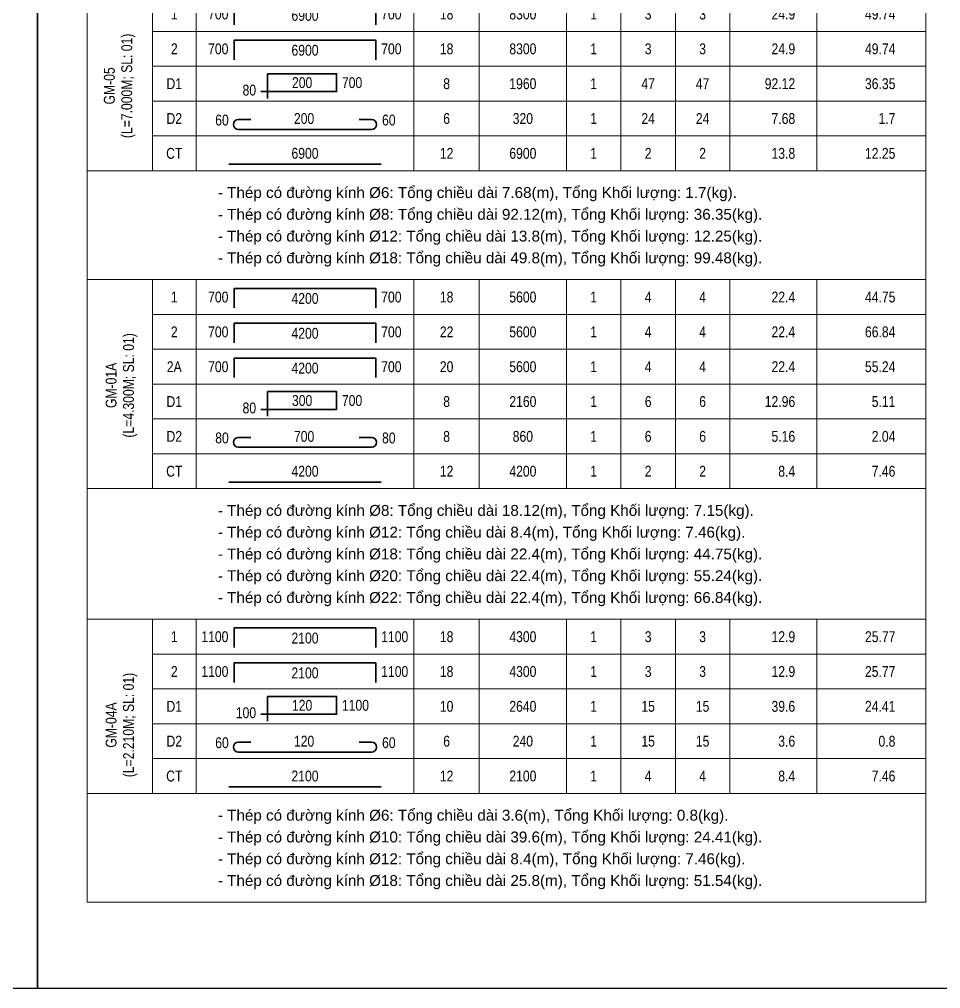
# Model space of a CAD drawing. Extents: x -165145 to 691808, y -202842 to 311040.
# Drawn here: x 377801 to 388372, y 62514 to 73644 of the extents above; entities that cross this region are included whole.
import ezdxf
from ezdxf.enums import TextEntityAlignment as Align

# ---------------------------------------------------------------- set-up
doc = ezdxf.new("R2010")
doc.units = 0
doc.header["$LTSCALE"] = 10
doc.header["$MEASUREMENT"] = 0
doc.layers.get('Defpoints').update_dxf_attribs({"color": 5, "linetype": 'CONTINUOUS'})
for name, color, linetype, lineweight in [('DCE_BaoBeTong', 4, 'CONTINUOUS', 18), ('Dce_text', 7, 'CONTINUOUS', 13), ('DCE_ThepChu', 1, 'CONTINUOUS', 35), ('GE_KC_TEXT', 4, 'CONTINUOUS', 20), ('TEXT', 4, 'CONTINUOUS', 20)]:
    doc.layers.add(name, color=color, linetype=linetype, lineweight=lineweight)
doc.styles.add('Dce_Text', font='arial.ttf', dxfattribs={"width": 0.8})
doc.styles.add('Dce_Text2', font='arial.ttf', dxfattribs={"width": 0.8})

# ---------------------------------------------------------------- blocks, each defined once
blk = doc.blocks.new('TenCauKien')
at = {"layer": 'Dce_text', "style": 'Dce_Text', "width": 0.8}
for tag, p in [('TENCAUKIEN', (-2, 0)), ('SOCAUKIEN', (2, 0))]:
    blk.add_attdef(tag, text='', height=2.5, rotation=90, dxfattribs=at).set_placement(p, align=Align.MIDDLE_CENTER)
blk = doc.blocks.new('TK4')
at = {"layer": 'DCE_BaoBeTong'}
for p, q in [((0, -8), (0, 0)), ((25, -8), (25, 0)), ((75, -8), (75, 0)), ((90, -8), (90, 0)), ((110, -8), (110, 0)), ((122.5, -8), (122.5, 0)), ((135, -8), (135, 0)), ((147.5, -8), (147.5, 0)), ((167.5, -8), (167.5, 0))]:
    blk.add_line(p, q, dxfattribs=at)
for points in [[(15, -8), (25, -8), (75, -8), (90, -8), (122.5, -8), (135, -8), (147.5, -8), (167.5, -8), (192.5, -8), (192.5, 0)], [(15, 0), (15, -8)]]:
    blk.add_lwpolyline(points, dxfattribs=at)
at = {"layer": 'DCE_ThepChu'}
blk.add_lwpolyline([(33.78, -6.5), (33.78, -2), (66.22, -2), (66.22, -6.5)], dxfattribs=at)
at = {"layer": 'Dce_text', "color": 2, "style": 'Dce_Text', "width": 0.8, "flags": 4}
for tag, p in [('SH', (20, -4)), ('L2', (50, -4.32)), ('DK', (82.5, -4)), ('sumL', (100, -4)), ('SKC', (116.25, -4)), ('SL', (128.75, -4))]:
    blk.add_attdef(tag, text='', height=2.5, dxfattribs=at).set_placement(p, align=Align.MIDDLE_CENTER)
for tag, p in [('L1', (32.43, -4)), ('Lall', (162.5, -4)), ('KL', (185.5, -4))]:
    blk.add_attdef(tag, text='', height=2.5, dxfattribs=at).set_placement(p, align=Align.MIDDLE_RIGHT)
blk.add_attdef('L3', text='', height=2.5, dxfattribs=at).set_placement((67.48, -4), align=Align.MIDDLE_LEFT)
at = {"layer": 'Dce_text', "color": 2, "style": 'Dce_Text', "width": 0.8}
blk.add_attdef('TSL', text='', height=2.5, dxfattribs=at).set_placement((141.25, -4), align=Align.MIDDLE_CENTER)
blk = doc.blocks.new('TK9')
at = {"layer": 'DCE_BaoBeTong'}
for p, q in [((0, -8), (0, 0)), ((25, -8), (25, 0)), ((75, -8), (75, 0)), ((90, -8), (90, 0)), ((110, -8), (110, 0)), ((122.5, -8), (122.5, 0)), ((135, -8), (135, 0)), ((147.5, -8), (147.5, 0)), ((167.5, -8), (167.5, 0))]:
    blk.add_line(p, q, dxfattribs=at)
for points in [[(15, -8), (25, -8), (75, -8), (90, -8), (122.5, -8), (135, -8), (147.5, -8), (167.5, -8), (192.5, -8), (192.5, 0)], [(15, 0), (15, -8)]]:
    blk.add_lwpolyline(points, dxfattribs=at)
at = {"layer": 'DCE_ThepChu'}
blk.add_lwpolyline([(41.42, -7.37), (41.42, -1.7), (57.26, -1.7), (57.26, -5.81), (39.86, -5.81)], dxfattribs=at)
at = {"layer": 'Dce_text', "color": 2, "style": 'Dce_Text', "width": 0.8, "flags": 4}
for tag, p in [('SH', (20, -4)), ('DK', (82.5, -4)), ('sumL', (100, -4)), ('SKC', (116.25, -4)), ('SL', (128.75, -4))]:
    blk.add_attdef(tag, text='', height=2.5, dxfattribs=at).set_placement(p, align=Align.MIDDLE_CENTER)
at = {"layer": 'Dce_text', "color": 2, "style": 'Dce_Text', "width": 0.8}
blk.add_attdef('M', text='', height=2.5, dxfattribs=at).set_placement((38.78, -5.47), align=Align.MIDDLE_RIGHT)
for tag, p in [('L1', (49.34, -3.76)), ('TSL', (141.25, -4))]:
    blk.add_attdef(tag, text='', height=2.5, dxfattribs=at).set_placement(p, align=Align.MIDDLE_CENTER)
blk.add_attdef('L2', text='', height=2.5, dxfattribs=at).set_placement((58.47, -3.76), align=Align.MIDDLE_LEFT)
at = {"layer": 'Dce_text', "color": 2, "style": 'Dce_Text', "width": 0.8, "flags": 4}
for tag, p in [('Lall', (162.5, -4)), ('KL', (185.5, -4))]:
    blk.add_attdef(tag, text='', height=2.5, dxfattribs=at).set_placement(p, align=Align.MIDDLE_RIGHT)
blk = doc.blocks.new('TK8')
at = {"layer": 'DCE_BaoBeTong'}
for p, q in [((0, -8), (0, 0)), ((25, -8), (25, 0)), ((75, -8), (75, 0)), ((90, -8), (90, 0)), ((110, -8), (110, 0)), ((122.5, -8), (122.5, 0)), ((135, -8), (135, 0)), ((147.5, -8), (147.5, 0)), ((167.5, -8), (167.5, 0))]:
    blk.add_line(p, q, dxfattribs=at)
for points in [[(15, -8), (25, -8), (75, -8), (90, -8), (122.5, -8), (135, -8), (147.5, -8), (167.5, -8), (192.5, -8), (192.5, 0)], [(15, 0), (15, -8)]]:
    blk.add_lwpolyline(points, dxfattribs=at)
at = {"layer": 'DCE_ThepChu'}
blk.add_lwpolyline([(37.54, -4.23), (34.71, -4.23, 1), (34.71, -6.5), (65.29, -6.5, 1), (65.29, -4.23), (62.46, -4.23)], format="xyb", dxfattribs=at)
at = {"layer": 'Dce_text', "color": 2, "style": 'Dce_Text', "width": 0.8, "flags": 4}
for tag, p in [('SH', (20, -4)), ('L', (49.79, -4)), ('DK', (82.5, -4)), ('sumL', (100, -4)), ('SKC', (116.25, -4)), ('SL', (128.75, -4))]:
    blk.add_attdef(tag, text='', height=2.5, dxfattribs=at).set_placement(p, align=Align.MIDDLE_CENTER)
at = {"layer": 'Dce_text', "color": 2, "style": 'Dce_Text', "width": 0.8}
blk.add_attdef('M1', text='', height=2.5, dxfattribs=at).set_placement((32.5, -4.36), align=Align.MIDDLE_RIGHT)
blk.add_attdef('M2', text='', height=2.5, dxfattribs=at).set_placement((67.69, -4.36), align=Align.MIDDLE_LEFT)
blk.add_attdef('TSL', text='', height=2.5, dxfattribs=at).set_placement((141.25, -4), align=Align.MIDDLE_CENTER)
at = {"layer": 'Dce_text', "color": 2, "style": 'Dce_Text', "width": 0.8, "flags": 4}
for tag, p in [('Lall', (162.5, -4)), ('KL', (185.5, -4))]:
    blk.add_attdef(tag, text='', height=2.5, dxfattribs=at).set_placement(p, align=Align.MIDDLE_RIGHT)
blk = doc.blocks.new('TK1')
at = {"layer": 'DCE_BaoBeTong'}
for p, q in [((0, -8), (0, 0)), ((25, -8), (25, 0)), ((75, -8), (75, 0)), ((90, -8), (90, 0)), ((110, -8), (110, 0)), ((122.5, -8), (122.5, 0)), ((135, -8), (135, 0)), ((147.5, -8), (147.5, 0)), ((167.5, -8), (167.5, 0))]:
    blk.add_line(p, q, dxfattribs=at)
for points in [[(15, -8), (25, -8), (75, -8), (90, -8), (122.5, -8), (135, -8), (147.5, -8), (167.5, -8), (192.5, -8), (192.5, 0)], [(15, 0), (15, -8)]]:
    blk.add_lwpolyline(points, dxfattribs=at)
at = {"layer": 'DCE_ThepChu'}
blk.add_lwpolyline([(32.5, -6.5), (67.5, -6.5)], dxfattribs=at)
at = {"layer": 'Dce_text', "color": 2, "style": 'Dce_Text', "width": 0.8, "flags": 4}
for tag, p in [('SH', (20, -4)), ('L', (50, -4)), ('DK', (82.5, -4)), ('sumL', (100, -4)), ('SKC', (116.25, -4)), ('SL', (128.75, -4))]:
    blk.add_attdef(tag, text='', height=2.5, dxfattribs=at).set_placement(p, align=Align.MIDDLE_CENTER)
at = {"layer": 'Dce_text', "color": 2, "style": 'Dce_Text', "width": 0.8}
blk.add_attdef('TSL', text='', height=2.5, dxfattribs=at).set_placement((141.25, -4), align=Align.MIDDLE_CENTER)
at = {"layer": 'Dce_text', "color": 2, "style": 'Dce_Text', "width": 0.8, "flags": 4}
for tag, p in [('Lall', (162.5, -4)), ('KL', (185.5, -4))]:
    blk.add_attdef(tag, text='', height=2.5, dxfattribs=at).set_placement(p, align=Align.MIDDLE_RIGHT)

msp = doc.modelspace()

# ---------------------------------------------------------------- linework, layer by layer
at = {"layer": 'DCE_BaoBeTong'}
for p, q in [((378578.33518, 71905.51187), (379328.33518, 71905.51187)), ((378578.33518, 71905.51187), (378578.33518, 70655.51187)), ((388203.33518, 71905.51187), (388203.33518, 70655.51187)), ((378578.33518, 70655.51187), (388203.33518, 70655.51187)), ((378578.33518, 68255.51187), (379328.33518, 68255.51187)), ((378578.33518, 68255.51187), (378578.33518, 66755.51187)), ((388203.33518, 68255.51187), (388203.33518, 66755.51187)), ((378578.33518, 66755.51187), (388203.33518, 66755.51187)), ((378578.33518, 64755.51187), (379328.33518, 64755.51187)), ((378578.33518, 64755.51187), (378578.33518, 63505.51187)), ((388203.33518, 64755.51187), (388203.33518, 63505.51187)), ((378578.33518, 63505.51187), (388203.33518, 63505.51187))]:
    msp.add_line(p, q, dxfattribs=at)
at = {"layer": 'Defpoints'}
for points in [[(356992.12104, 79998.00909), (378009.08979, 79998.00909), (378009.08979, 62514.32784), (356992.12104, 62514.32784)], [(378009.08979, 79998.00909), (399026.05854, 79998.00909), (399026.05854, 62514.32784), (378009.08979, 62514.32784)]]:
    msp.add_lwpolyline(points, close=True, dxfattribs=at)

# ---------------------------------------------------------------- block references
at = {"layer": 'GE_KC_TEXT'}
ref = msp.add_blockref('TK4', (378578.33518, 73905.51187), dxfattribs=dict(at, xscale=50, yscale=50, zscale=50))
ref.add_attrib('SH', '1', dxfattribs={"layer": 'Dce_text', "color": 2, "height": 125, "style": 'Dce_Text', "width": 0.8}).set_placement((379578.33518, 73705.51187), align=Align.MIDDLE_CENTER)
ref.add_attrib('L2', '6900', dxfattribs={"layer": 'Dce_text', "color": 2, "height": 125, "style": 'Dce_Text', "width": 0.8}).set_placement((381078.33518, 73689.55008), align=Align.MIDDLE_CENTER)
ref.add_attrib('L1', '700', dxfattribs={"layer": 'Dce_text', "color": 2, "height": 125, "style": 'Dce_Text', "width": 0.8}).set_placement((380199.60049, 73705.51187), align=Align.MIDDLE_RIGHT)
ref.add_attrib('L3', '700', dxfattribs={"layer": 'Dce_text', "color": 2, "height": 125, "style": 'Dce_Text', "width": 0.8}).set_placement((381952.57415, 73705.51187), align=Align.MIDDLE_LEFT)
ref.add_attrib('DK', '18', dxfattribs={"layer": 'Dce_text', "color": 2, "height": 125, "style": 'Dce_Text', "width": 0.8}).set_placement((382703.33518, 73705.51187), align=Align.MIDDLE_CENTER)
ref.add_attrib('sumL', '8300', dxfattribs={"layer": 'Dce_text', "color": 2, "height": 125, "style": 'Dce_Text', "width": 0.8}).set_placement((383578.33518, 73705.51187), align=Align.MIDDLE_CENTER)
ref.add_attrib('SL', '3', dxfattribs={"layer": 'Dce_text', "color": 2, "height": 125, "style": 'Dce_Text', "width": 0.8}).set_placement((385015.83518, 73705.51187), align=Align.MIDDLE_CENTER)
ref.add_attrib('SKC', '1', dxfattribs={"layer": 'Dce_text', "color": 2, "height": 125, "style": 'Dce_Text', "width": 0.8}).set_placement((384390.83518, 73705.51187), align=Align.MIDDLE_CENTER)
ref.add_attrib('Lall', '24.9', dxfattribs={"layer": 'Dce_text', "color": 2, "height": 125, "style": 'Dce_Text', "width": 0.8}).set_placement((386703.33518, 73705.51187), align=Align.MIDDLE_RIGHT)
ref.add_attrib('KL', '49.74', dxfattribs={"layer": 'Dce_text', "color": 2, "height": 125, "style": 'Dce_Text', "width": 0.8}).set_placement((387853.33518, 73705.51187), align=Align.MIDDLE_RIGHT)
ref.add_attrib('TSL', '3', dxfattribs={"layer": 'Dce_text', "color": 2, "height": 125, "style": 'Dce_Text', "width": 0.8}).set_placement((385640.83518, 73705.51187), align=Align.MIDDLE_CENTER)
ref = msp.add_blockref('TK4', (378578.33518, 73505.51187), dxfattribs=dict(at, xscale=50, yscale=50, zscale=50))
ref.add_attrib('SH', '2', dxfattribs={"layer": 'Dce_text', "color": 2, "height": 125, "style": 'Dce_Text', "width": 0.8}).set_placement((379578.33518, 73305.51187), align=Align.MIDDLE_CENTER)
ref.add_attrib('L2', '6900', dxfattribs={"layer": 'Dce_text', "color": 2, "height": 125, "style": 'Dce_Text', "width": 0.8}).set_placement((381078.33518, 73289.55008), align=Align.MIDDLE_CENTER)
ref.add_attrib('L1', '700', dxfattribs={"layer": 'Dce_text', "color": 2, "height": 125, "style": 'Dce_Text', "width": 0.8}).set_placement((380199.60049, 73305.51187), align=Align.MIDDLE_RIGHT)
ref.add_attrib('L3', '700', dxfattribs={"layer": 'Dce_text', "color": 2, "height": 125, "style": 'Dce_Text', "width": 0.8}).set_placement((381952.57415, 73305.51187), align=Align.MIDDLE_LEFT)
ref.add_attrib('DK', '18', dxfattribs={"layer": 'Dce_text', "color": 2, "height": 125, "style": 'Dce_Text', "width": 0.8}).set_placement((382703.33518, 73305.51187), align=Align.MIDDLE_CENTER)
ref.add_attrib('sumL', '8300', dxfattribs={"layer": 'Dce_text', "color": 2, "height": 125, "style": 'Dce_Text', "width": 0.8}).set_placement((383578.33518, 73305.51187), align=Align.MIDDLE_CENTER)
ref.add_attrib('SL', '3', dxfattribs={"layer": 'Dce_text', "color": 2, "height": 125, "style": 'Dce_Text', "width": 0.8}).set_placement((385015.83518, 73305.51187), align=Align.MIDDLE_CENTER)
ref.add_attrib('SKC', '1', dxfattribs={"layer": 'Dce_text', "color": 2, "height": 125, "style": 'Dce_Text', "width": 0.8}).set_placement((384390.83518, 73305.51187), align=Align.MIDDLE_CENTER)
ref.add_attrib('Lall', '24.9', dxfattribs={"layer": 'Dce_text', "color": 2, "height": 125, "style": 'Dce_Text', "width": 0.8}).set_placement((386703.33518, 73305.51187), align=Align.MIDDLE_RIGHT)
ref.add_attrib('KL', '49.74', dxfattribs={"layer": 'Dce_text', "color": 2, "height": 125, "style": 'Dce_Text', "width": 0.8}).set_placement((387853.33518, 73305.51187), align=Align.MIDDLE_RIGHT)
ref.add_attrib('TSL', '3', dxfattribs={"layer": 'Dce_text', "color": 2, "height": 125, "style": 'Dce_Text', "width": 0.8}).set_placement((385640.83518, 73305.51187), align=Align.MIDDLE_CENTER)
ref = msp.add_blockref('TK9', (378578.33518, 73105.51187), dxfattribs=dict(at, xscale=50, yscale=50, zscale=50))
ref.add_attrib('L2', '700', dxfattribs={"layer": 'Dce_text', "color": 2, "height": 125, "style": 'Dce_Text', "width": 0.8}).set_placement((381501.86365, 72917.69394), align=Align.MIDDLE_LEFT)
ref.add_attrib('L1', '200', dxfattribs={"layer": 'Dce_text', "color": 2, "height": 125, "style": 'Dce_Text', "width": 0.8}).set_placement((381045.3973, 72917.69394), align=Align.MIDDLE_CENTER)
ref.add_attrib('M', '80', dxfattribs={"layer": 'Dce_text', "color": 2, "height": 125, "style": 'Dce_Text', "width": 0.8}).set_placement((380517.27419, 72832.1326), align=Align.MIDDLE_RIGHT)
ref.add_attrib('SH', 'D1', dxfattribs={"layer": 'Dce_text', "color": 2, "height": 125, "style": 'Dce_Text', "width": 0.8}).set_placement((379578.33518, 72905.51187), align=Align.MIDDLE_CENTER)
ref.add_attrib('DK', '8', dxfattribs={"layer": 'Dce_text', "color": 2, "height": 125, "style": 'Dce_Text', "width": 0.8}).set_placement((382703.33518, 72905.51187), align=Align.MIDDLE_CENTER)
ref.add_attrib('sumL', '1960', dxfattribs={"layer": 'Dce_text', "color": 2, "height": 125, "style": 'Dce_Text', "width": 0.8}).set_placement((383578.33518, 72905.51187), align=Align.MIDDLE_CENTER)
ref.add_attrib('SL', '47', dxfattribs={"layer": 'Dce_text', "color": 2, "height": 125, "style": 'Dce_Text', "width": 0.8}).set_placement((385015.83518, 72905.51187), align=Align.MIDDLE_CENTER)
ref.add_attrib('SKC', '1', dxfattribs={"layer": 'Dce_text', "color": 2, "height": 125, "style": 'Dce_Text', "width": 0.8}).set_placement((384390.83518, 72905.51187), align=Align.MIDDLE_CENTER)
ref.add_attrib('Lall', '92.12', dxfattribs={"layer": 'Dce_text', "color": 2, "height": 125, "style": 'Dce_Text', "width": 0.8}).set_placement((386703.33518, 72905.51187), align=Align.MIDDLE_RIGHT)
ref.add_attrib('KL', '36.35', dxfattribs={"layer": 'Dce_text', "color": 2, "height": 125, "style": 'Dce_Text', "width": 0.8}).set_placement((387853.33518, 72905.51187), align=Align.MIDDLE_RIGHT)
ref.add_attrib('TSL', '47', dxfattribs={"layer": 'Dce_text', "color": 2, "height": 125, "style": 'Dce_Text', "width": 0.8}).set_placement((385640.83518, 72905.51187), align=Align.MIDDLE_CENTER)
ref = msp.add_blockref('TK8', (378578.33518, 72705.51187), dxfattribs=dict(at, xscale=50, yscale=50, zscale=50))
ref.add_attrib('M2', '60', dxfattribs={"layer": 'Dce_text', "color": 2, "height": 125, "style": 'Dce_Text', "width": 0.8}).set_placement((381962.62167, 72487.69823), align=Align.MIDDLE_LEFT)
ref.add_attrib('M1', '60', dxfattribs={"layer": 'Dce_text', "color": 2, "height": 125, "style": 'Dce_Text', "width": 0.8}).set_placement((380203.43496, 72487.69823), align=Align.MIDDLE_RIGHT)
ref.add_attrib('KL', '1.7', dxfattribs={"layer": 'Dce_text', "color": 2, "height": 125, "style": 'Dce_Text', "width": 0.8}).set_placement((387853.33518, 72505.51187), align=Align.MIDDLE_RIGHT)
ref.add_attrib('Lall', '7.68', dxfattribs={"layer": 'Dce_text', "color": 2, "height": 125, "style": 'Dce_Text', "width": 0.8}).set_placement((386703.33518, 72505.51187), align=Align.MIDDLE_RIGHT)
ref.add_attrib('SKC', '1', dxfattribs={"layer": 'Dce_text', "color": 2, "height": 125, "style": 'Dce_Text', "width": 0.8}).set_placement((384390.83518, 72505.51187), align=Align.MIDDLE_CENTER)
ref.add_attrib('SL', '24', dxfattribs={"layer": 'Dce_text', "color": 2, "height": 125, "style": 'Dce_Text', "width": 0.8}).set_placement((385015.83518, 72505.51187), align=Align.MIDDLE_CENTER)
ref.add_attrib('sumL', '320', dxfattribs={"layer": 'Dce_text', "color": 2, "height": 125, "style": 'Dce_Text', "width": 0.8}).set_placement((383578.33518, 72505.51187), align=Align.MIDDLE_CENTER)
ref.add_attrib('DK', '6', dxfattribs={"layer": 'Dce_text', "color": 2, "height": 125, "style": 'Dce_Text', "width": 0.8}).set_placement((382703.33518, 72505.51187), align=Align.MIDDLE_CENTER)
ref.add_attrib('L', '200', dxfattribs={"layer": 'Dce_text', "color": 2, "height": 125, "style": 'Dce_Text', "width": 0.8}).set_placement((381067.95761, 72505.51187), align=Align.MIDDLE_CENTER)
ref.add_attrib('SH', 'D2', dxfattribs={"layer": 'Dce_text', "color": 2, "height": 125, "style": 'Dce_Text', "width": 0.8}).set_placement((379578.33518, 72505.51187), align=Align.MIDDLE_CENTER)
ref.add_attrib('TSL', '24', dxfattribs={"layer": 'Dce_text', "color": 2, "height": 125, "style": 'Dce_Text', "width": 0.8}).set_placement((385640.83518, 72505.51187), align=Align.MIDDLE_CENTER)
ref = msp.add_blockref('TK1', (378578.33518, 72305.51187), dxfattribs=dict(at, xscale=50, yscale=50, zscale=50))
ref.add_attrib('KL', '12.25', dxfattribs={"layer": 'Dce_text', "color": 2, "height": 125, "style": 'Dce_Text', "width": 0.8}).set_placement((387853.33518, 72105.51187), align=Align.MIDDLE_RIGHT)
ref.add_attrib('Lall', '13.8', dxfattribs={"layer": 'Dce_text', "color": 2, "height": 125, "style": 'Dce_Text', "width": 0.8}).set_placement((386703.33518, 72105.51187), align=Align.MIDDLE_RIGHT)
ref.add_attrib('SKC', '1', dxfattribs={"layer": 'Dce_text', "color": 2, "height": 125, "style": 'Dce_Text', "width": 0.8}).set_placement((384390.83518, 72105.51187), align=Align.MIDDLE_CENTER)
ref.add_attrib('SL', '2', dxfattribs={"layer": 'Dce_text', "color": 2, "height": 125, "style": 'Dce_Text', "width": 0.8}).set_placement((385015.83518, 72105.51187), align=Align.MIDDLE_CENTER)
ref.add_attrib('sumL', '6900', dxfattribs={"layer": 'Dce_text', "color": 2, "height": 125, "style": 'Dce_Text', "width": 0.8}).set_placement((383578.33518, 72105.51187), align=Align.MIDDLE_CENTER)
ref.add_attrib('DK', '12', dxfattribs={"layer": 'Dce_text', "color": 2, "height": 125, "style": 'Dce_Text', "width": 0.8}).set_placement((382703.33518, 72105.51187), align=Align.MIDDLE_CENTER)
ref.add_attrib('L', '6900', dxfattribs={"layer": 'Dce_text', "color": 2, "height": 125, "style": 'Dce_Text', "width": 0.8}).set_placement((381078.33518, 72105.51187), align=Align.MIDDLE_CENTER)
ref.add_attrib('SH', 'CT', dxfattribs={"layer": 'Dce_text', "color": 2, "height": 125, "style": 'Dce_Text', "width": 0.8}).set_placement((379578.33518, 72105.51187), align=Align.MIDDLE_CENTER)
ref.add_attrib('TSL', '2', dxfattribs={"layer": 'Dce_text', "color": 2, "height": 125, "style": 'Dce_Text', "width": 0.8}).set_placement((385640.83518, 72105.51187), align=Align.MIDDLE_CENTER)
ref = msp.add_blockref('TK4', (378578.33518, 70655.51187), dxfattribs=dict(at, xscale=50, yscale=50, zscale=50))
ref.add_attrib('SH', '1', dxfattribs={"layer": 'Dce_text', "color": 2, "height": 125, "style": 'Dce_Text', "width": 0.8}).set_placement((379578.33518, 70455.51187), align=Align.MIDDLE_CENTER)
ref.add_attrib('L2', '4200', dxfattribs={"layer": 'Dce_text', "color": 2, "height": 125, "style": 'Dce_Text', "width": 0.8}).set_placement((381078.33518, 70439.55008), align=Align.MIDDLE_CENTER)
ref.add_attrib('L1', '700', dxfattribs={"layer": 'Dce_text', "color": 2, "height": 125, "style": 'Dce_Text', "width": 0.8}).set_placement((380199.60049, 70455.51187), align=Align.MIDDLE_RIGHT)
ref.add_attrib('L3', '700', dxfattribs={"layer": 'Dce_text', "color": 2, "height": 125, "style": 'Dce_Text', "width": 0.8}).set_placement((381952.57415, 70455.51187), align=Align.MIDDLE_LEFT)
ref.add_attrib('DK', '18', dxfattribs={"layer": 'Dce_text', "color": 2, "height": 125, "style": 'Dce_Text', "width": 0.8}).set_placement((382703.33518, 70455.51187), align=Align.MIDDLE_CENTER)
ref.add_attrib('sumL', '5600', dxfattribs={"layer": 'Dce_text', "color": 2, "height": 125, "style": 'Dce_Text', "width": 0.8}).set_placement((383578.33518, 70455.51187), align=Align.MIDDLE_CENTER)
ref.add_attrib('SL', '4', dxfattribs={"layer": 'Dce_text', "color": 2, "height": 125, "style": 'Dce_Text', "width": 0.8}).set_placement((385015.83518, 70455.51187), align=Align.MIDDLE_CENTER)
ref.add_attrib('SKC', '1', dxfattribs={"layer": 'Dce_text', "color": 2, "height": 125, "style": 'Dce_Text', "width": 0.8}).set_placement((384390.83518, 70455.51187), align=Align.MIDDLE_CENTER)
ref.add_attrib('Lall', '22.4', dxfattribs={"layer": 'Dce_text', "color": 2, "height": 125, "style": 'Dce_Text', "width": 0.8}).set_placement((386703.33518, 70455.51187), align=Align.MIDDLE_RIGHT)
ref.add_attrib('KL', '44.75', dxfattribs={"layer": 'Dce_text', "color": 2, "height": 125, "style": 'Dce_Text', "width": 0.8}).set_placement((387853.33518, 70455.51187), align=Align.MIDDLE_RIGHT)
ref.add_attrib('TSL', '4', dxfattribs={"layer": 'Dce_text', "color": 2, "height": 125, "style": 'Dce_Text', "width": 0.8}).set_placement((385640.83518, 70455.51187), align=Align.MIDDLE_CENTER)
ref = msp.add_blockref('TK4', (378578.33518, 70255.51187), dxfattribs=dict(at, xscale=50, yscale=50, zscale=50))
ref.add_attrib('SH', '2', dxfattribs={"layer": 'Dce_text', "color": 2, "height": 125, "style": 'Dce_Text', "width": 0.8}).set_placement((379578.33518, 70055.51187), align=Align.MIDDLE_CENTER)
ref.add_attrib('L2', '4200', dxfattribs={"layer": 'Dce_text', "color": 2, "height": 125, "style": 'Dce_Text', "width": 0.8}).set_placement((381078.33518, 70039.55008), align=Align.MIDDLE_CENTER)
ref.add_attrib('L1', '700', dxfattribs={"layer": 'Dce_text', "color": 2, "height": 125, "style": 'Dce_Text', "width": 0.8}).set_placement((380199.60049, 70055.51187), align=Align.MIDDLE_RIGHT)
ref.add_attrib('L3', '700', dxfattribs={"layer": 'Dce_text', "color": 2, "height": 125, "style": 'Dce_Text', "width": 0.8}).set_placement((381952.57415, 70055.51187), align=Align.MIDDLE_LEFT)
ref.add_attrib('DK', '22', dxfattribs={"layer": 'Dce_text', "color": 2, "height": 125, "style": 'Dce_Text', "width": 0.8}).set_placement((382703.33518, 70055.51187), align=Align.MIDDLE_CENTER)
ref.add_attrib('sumL', '5600', dxfattribs={"layer": 'Dce_text', "color": 2, "height": 125, "style": 'Dce_Text', "width": 0.8}).set_placement((383578.33518, 70055.51187), align=Align.MIDDLE_CENTER)
ref.add_attrib('SL', '4', dxfattribs={"layer": 'Dce_text', "color": 2, "height": 125, "style": 'Dce_Text', "width": 0.8}).set_placement((385015.83518, 70055.51187), align=Align.MIDDLE_CENTER)
ref.add_attrib('SKC', '1', dxfattribs={"layer": 'Dce_text', "color": 2, "height": 125, "style": 'Dce_Text', "width": 0.8}).set_placement((384390.83518, 70055.51187), align=Align.MIDDLE_CENTER)
ref.add_attrib('Lall', '22.4', dxfattribs={"layer": 'Dce_text', "color": 2, "height": 125, "style": 'Dce_Text', "width": 0.8}).set_placement((386703.33518, 70055.51187), align=Align.MIDDLE_RIGHT)
ref.add_attrib('KL', '66.84', dxfattribs={"layer": 'Dce_text', "color": 2, "height": 125, "style": 'Dce_Text', "width": 0.8}).set_placement((387853.33518, 70055.51187), align=Align.MIDDLE_RIGHT)
ref.add_attrib('TSL', '4', dxfattribs={"layer": 'Dce_text', "color": 2, "height": 125, "style": 'Dce_Text', "width": 0.8}).set_placement((385640.83518, 70055.51187), align=Align.MIDDLE_CENTER)
ref = msp.add_blockref('TK4', (378578.33518, 69855.51187), dxfattribs=dict(at, xscale=50, yscale=50, zscale=50))
ref.add_attrib('SH', '2A', dxfattribs={"layer": 'Dce_text', "color": 2, "height": 125, "style": 'Dce_Text', "width": 0.8}).set_placement((379578.33518, 69655.51187), align=Align.MIDDLE_CENTER)
ref.add_attrib('L2', '4200', dxfattribs={"layer": 'Dce_text', "color": 2, "height": 125, "style": 'Dce_Text', "width": 0.8}).set_placement((381078.33518, 69639.55008), align=Align.MIDDLE_CENTER)
ref.add_attrib('L1', '700', dxfattribs={"layer": 'Dce_text', "color": 2, "height": 125, "style": 'Dce_Text', "width": 0.8}).set_placement((380199.60049, 69655.51187), align=Align.MIDDLE_RIGHT)
ref.add_attrib('L3', '700', dxfattribs={"layer": 'Dce_text', "color": 2, "height": 125, "style": 'Dce_Text', "width": 0.8}).set_placement((381952.57415, 69655.51187), align=Align.MIDDLE_LEFT)
ref.add_attrib('DK', '20', dxfattribs={"layer": 'Dce_text', "color": 2, "height": 125, "style": 'Dce_Text', "width": 0.8}).set_placement((382703.33518, 69655.51187), align=Align.MIDDLE_CENTER)
ref.add_attrib('sumL', '5600', dxfattribs={"layer": 'Dce_text', "color": 2, "height": 125, "style": 'Dce_Text', "width": 0.8}).set_placement((383578.33518, 69655.51187), align=Align.MIDDLE_CENTER)
ref.add_attrib('SL', '4', dxfattribs={"layer": 'Dce_text', "color": 2, "height": 125, "style": 'Dce_Text', "width": 0.8}).set_placement((385015.83518, 69655.51187), align=Align.MIDDLE_CENTER)
ref.add_attrib('SKC', '1', dxfattribs={"layer": 'Dce_text', "color": 2, "height": 125, "style": 'Dce_Text', "width": 0.8}).set_placement((384390.83518, 69655.51187), align=Align.MIDDLE_CENTER)
ref.add_attrib('Lall', '22.4', dxfattribs={"layer": 'Dce_text', "color": 2, "height": 125, "style": 'Dce_Text', "width": 0.8}).set_placement((386703.33518, 69655.51187), align=Align.MIDDLE_RIGHT)
ref.add_attrib('KL', '55.24', dxfattribs={"layer": 'Dce_text', "color": 2, "height": 125, "style": 'Dce_Text', "width": 0.8}).set_placement((387853.33518, 69655.51187), align=Align.MIDDLE_RIGHT)
ref.add_attrib('TSL', '4', dxfattribs={"layer": 'Dce_text', "color": 2, "height": 125, "style": 'Dce_Text', "width": 0.8}).set_placement((385640.83518, 69655.51187), align=Align.MIDDLE_CENTER)
ref = msp.add_blockref('TK9', (378578.33518, 69455.51187), dxfattribs=dict(at, xscale=50, yscale=50, zscale=50))
ref.add_attrib('L2', '700', dxfattribs={"layer": 'Dce_text', "color": 2, "height": 125, "style": 'Dce_Text', "width": 0.8}).set_placement((381501.86365, 69267.69394), align=Align.MIDDLE_LEFT)
ref.add_attrib('L1', '300', dxfattribs={"layer": 'Dce_text', "color": 2, "height": 125, "style": 'Dce_Text', "width": 0.8}).set_placement((381045.3973, 69267.69394), align=Align.MIDDLE_CENTER)
ref.add_attrib('M', '80', dxfattribs={"layer": 'Dce_text', "color": 2, "height": 125, "style": 'Dce_Text', "width": 0.8}).set_placement((380517.27419, 69182.1326), align=Align.MIDDLE_RIGHT)
ref.add_attrib('SH', 'D1', dxfattribs={"layer": 'Dce_text', "color": 2, "height": 125, "style": 'Dce_Text', "width": 0.8}).set_placement((379578.33518, 69255.51187), align=Align.MIDDLE_CENTER)
ref.add_attrib('DK', '8', dxfattribs={"layer": 'Dce_text', "color": 2, "height": 125, "style": 'Dce_Text', "width": 0.8}).set_placement((382703.33518, 69255.51187), align=Align.MIDDLE_CENTER)
ref.add_attrib('sumL', '2160', dxfattribs={"layer": 'Dce_text', "color": 2, "height": 125, "style": 'Dce_Text', "width": 0.8}).set_placement((383578.33518, 69255.51187), align=Align.MIDDLE_CENTER)
ref.add_attrib('SL', '6', dxfattribs={"layer": 'Dce_text', "color": 2, "height": 125, "style": 'Dce_Text', "width": 0.8}).set_placement((385015.83518, 69255.51187), align=Align.MIDDLE_CENTER)
ref.add_attrib('SKC', '1', dxfattribs={"layer": 'Dce_text', "color": 2, "height": 125, "style": 'Dce_Text', "width": 0.8}).set_placement((384390.83518, 69255.51187), align=Align.MIDDLE_CENTER)
ref.add_attrib('Lall', '12.96', dxfattribs={"layer": 'Dce_text', "color": 2, "height": 125, "style": 'Dce_Text', "width": 0.8}).set_placement((386703.33518, 69255.51187), align=Align.MIDDLE_RIGHT)
ref.add_attrib('KL', '5.11', dxfattribs={"layer": 'Dce_text', "color": 2, "height": 125, "style": 'Dce_Text', "width": 0.8}).set_placement((387853.33518, 69255.51187), align=Align.MIDDLE_RIGHT)
ref.add_attrib('TSL', '6', dxfattribs={"layer": 'Dce_text', "color": 2, "height": 125, "style": 'Dce_Text', "width": 0.8}).set_placement((385640.83518, 69255.51187), align=Align.MIDDLE_CENTER)
ref = msp.add_blockref('TK8', (378578.33518, 69055.51187), dxfattribs=dict(at, xscale=50, yscale=50, zscale=50))
ref.add_attrib('M2', '80', dxfattribs={"layer": 'Dce_text', "color": 2, "height": 125, "style": 'Dce_Text', "width": 0.8}).set_placement((381962.62167, 68837.69823), align=Align.MIDDLE_LEFT)
ref.add_attrib('M1', '80', dxfattribs={"layer": 'Dce_text', "color": 2, "height": 125, "style": 'Dce_Text', "width": 0.8}).set_placement((380203.43496, 68837.69823), align=Align.MIDDLE_RIGHT)
ref.add_attrib('KL', '2.04', dxfattribs={"layer": 'Dce_text', "color": 2, "height": 125, "style": 'Dce_Text', "width": 0.8}).set_placement((387853.33518, 68855.51187), align=Align.MIDDLE_RIGHT)
ref.add_attrib('Lall', '5.16', dxfattribs={"layer": 'Dce_text', "color": 2, "height": 125, "style": 'Dce_Text', "width": 0.8}).set_placement((386703.33518, 68855.51187), align=Align.MIDDLE_RIGHT)
ref.add_attrib('SKC', '1', dxfattribs={"layer": 'Dce_text', "color": 2, "height": 125, "style": 'Dce_Text', "width": 0.8}).set_placement((384390.83518, 68855.51187), align=Align.MIDDLE_CENTER)
ref.add_attrib('SL', '6', dxfattribs={"layer": 'Dce_text', "color": 2, "height": 125, "style": 'Dce_Text', "width": 0.8}).set_placement((385015.83518, 68855.51187), align=Align.MIDDLE_CENTER)
ref.add_attrib('sumL', '860', dxfattribs={"layer": 'Dce_text', "color": 2, "height": 125, "style": 'Dce_Text', "width": 0.8}).set_placement((383578.33518, 68855.51187), align=Align.MIDDLE_CENTER)
ref.add_attrib('DK', '8', dxfattribs={"layer": 'Dce_text', "color": 2, "height": 125, "style": 'Dce_Text', "width": 0.8}).set_placement((382703.33518, 68855.51187), align=Align.MIDDLE_CENTER)
ref.add_attrib('L', '700', dxfattribs={"layer": 'Dce_text', "color": 2, "height": 125, "style": 'Dce_Text', "width": 0.8}).set_placement((381067.95761, 68855.51187), align=Align.MIDDLE_CENTER)
ref.add_attrib('SH', 'D2', dxfattribs={"layer": 'Dce_text', "color": 2, "height": 125, "style": 'Dce_Text', "width": 0.8}).set_placement((379578.33518, 68855.51187), align=Align.MIDDLE_CENTER)
ref.add_attrib('TSL', '6', dxfattribs={"layer": 'Dce_text', "color": 2, "height": 125, "style": 'Dce_Text', "width": 0.8}).set_placement((385640.83518, 68855.51187), align=Align.MIDDLE_CENTER)
ref = msp.add_blockref('TK1', (378578.33518, 68655.51187), dxfattribs=dict(at, xscale=50, yscale=50, zscale=50))
ref.add_attrib('KL', '7.46', dxfattribs={"layer": 'Dce_text', "color": 2, "height": 125, "style": 'Dce_Text', "width": 0.8}).set_placement((387853.33518, 68455.51187), align=Align.MIDDLE_RIGHT)
ref.add_attrib('Lall', '8.4', dxfattribs={"layer": 'Dce_text', "color": 2, "height": 125, "style": 'Dce_Text', "width": 0.8}).set_placement((386703.33518, 68455.51187), align=Align.MIDDLE_RIGHT)
ref.add_attrib('SKC', '1', dxfattribs={"layer": 'Dce_text', "color": 2, "height": 125, "style": 'Dce_Text', "width": 0.8}).set_placement((384390.83518, 68455.51187), align=Align.MIDDLE_CENTER)
ref.add_attrib('SL', '2', dxfattribs={"layer": 'Dce_text', "color": 2, "height": 125, "style": 'Dce_Text', "width": 0.8}).set_placement((385015.83518, 68455.51187), align=Align.MIDDLE_CENTER)
ref.add_attrib('sumL', '4200', dxfattribs={"layer": 'Dce_text', "color": 2, "height": 125, "style": 'Dce_Text', "width": 0.8}).set_placement((383578.33518, 68455.51187), align=Align.MIDDLE_CENTER)
ref.add_attrib('DK', '12', dxfattribs={"layer": 'Dce_text', "color": 2, "height": 125, "style": 'Dce_Text', "width": 0.8}).set_placement((382703.33518, 68455.51187), align=Align.MIDDLE_CENTER)
ref.add_attrib('L', '4200', dxfattribs={"layer": 'Dce_text', "color": 2, "height": 125, "style": 'Dce_Text', "width": 0.8}).set_placement((381078.33518, 68455.51187), align=Align.MIDDLE_CENTER)
ref.add_attrib('SH', 'CT', dxfattribs={"layer": 'Dce_text', "color": 2, "height": 125, "style": 'Dce_Text', "width": 0.8}).set_placement((379578.33518, 68455.51187), align=Align.MIDDLE_CENTER)
ref.add_attrib('TSL', '2', dxfattribs={"layer": 'Dce_text', "color": 2, "height": 125, "style": 'Dce_Text', "width": 0.8}).set_placement((385640.83518, 68455.51187), align=Align.MIDDLE_CENTER)
ref = msp.add_blockref('TK4', (378578.33518, 66755.51187), dxfattribs=dict(at, xscale=50, yscale=50, zscale=50))
ref.add_attrib('SH', '1', dxfattribs={"layer": 'Dce_text', "color": 2, "height": 125, "style": 'Dce_Text', "width": 0.8}).set_placement((379578.33518, 66555.51187), align=Align.MIDDLE_CENTER)
ref.add_attrib('L2', '2100', dxfattribs={"layer": 'Dce_text', "color": 2, "height": 125, "style": 'Dce_Text', "width": 0.8}).set_placement((381078.33518, 66539.55008), align=Align.MIDDLE_CENTER)
ref.add_attrib('L1', '1100', dxfattribs={"layer": 'Dce_text', "color": 2, "height": 125, "style": 'Dce_Text', "width": 0.8}).set_placement((380199.60049, 66555.51187), align=Align.MIDDLE_RIGHT)
ref.add_attrib('L3', '1100', dxfattribs={"layer": 'Dce_text', "color": 2, "height": 125, "style": 'Dce_Text', "width": 0.8}).set_placement((381952.57415, 66555.51187), align=Align.MIDDLE_LEFT)
ref.add_attrib('DK', '18', dxfattribs={"layer": 'Dce_text', "color": 2, "height": 125, "style": 'Dce_Text', "width": 0.8}).set_placement((382703.33518, 66555.51187), align=Align.MIDDLE_CENTER)
ref.add_attrib('sumL', '4300', dxfattribs={"layer": 'Dce_text', "color": 2, "height": 125, "style": 'Dce_Text', "width": 0.8}).set_placement((383578.33518, 66555.51187), align=Align.MIDDLE_CENTER)
ref.add_attrib('SL', '3', dxfattribs={"layer": 'Dce_text', "color": 2, "height": 125, "style": 'Dce_Text', "width": 0.8}).set_placement((385015.83518, 66555.51187), align=Align.MIDDLE_CENTER)
ref.add_attrib('SKC', '1', dxfattribs={"layer": 'Dce_text', "color": 2, "height": 125, "style": 'Dce_Text', "width": 0.8}).set_placement((384390.83518, 66555.51187), align=Align.MIDDLE_CENTER)
ref.add_attrib('Lall', '12.9', dxfattribs={"layer": 'Dce_text', "color": 2, "height": 125, "style": 'Dce_Text', "width": 0.8}).set_placement((386703.33518, 66555.51187), align=Align.MIDDLE_RIGHT)
ref.add_attrib('KL', '25.77', dxfattribs={"layer": 'Dce_text', "color": 2, "height": 125, "style": 'Dce_Text', "width": 0.8}).set_placement((387853.33518, 66555.51187), align=Align.MIDDLE_RIGHT)
ref.add_attrib('TSL', '3', dxfattribs={"layer": 'Dce_text', "color": 2, "height": 125, "style": 'Dce_Text', "width": 0.8}).set_placement((385640.83518, 66555.51187), align=Align.MIDDLE_CENTER)
ref = msp.add_blockref('TK4', (378578.33518, 66355.51187), dxfattribs=dict(at, xscale=50, yscale=50, zscale=50))
ref.add_attrib('SH', '2', dxfattribs={"layer": 'Dce_text', "color": 2, "height": 125, "style": 'Dce_Text', "width": 0.8}).set_placement((379578.33518, 66155.51187), align=Align.MIDDLE_CENTER)
ref.add_attrib('L2', '2100', dxfattribs={"layer": 'Dce_text', "color": 2, "height": 125, "style": 'Dce_Text', "width": 0.8}).set_placement((381078.33518, 66139.55008), align=Align.MIDDLE_CENTER)
ref.add_attrib('L1', '1100', dxfattribs={"layer": 'Dce_text', "color": 2, "height": 125, "style": 'Dce_Text', "width": 0.8}).set_placement((380199.60049, 66155.51187), align=Align.MIDDLE_RIGHT)
ref.add_attrib('L3', '1100', dxfattribs={"layer": 'Dce_text', "color": 2, "height": 125, "style": 'Dce_Text', "width": 0.8}).set_placement((381952.57415, 66155.51187), align=Align.MIDDLE_LEFT)
ref.add_attrib('DK', '18', dxfattribs={"layer": 'Dce_text', "color": 2, "height": 125, "style": 'Dce_Text', "width": 0.8}).set_placement((382703.33518, 66155.51187), align=Align.MIDDLE_CENTER)
ref.add_attrib('sumL', '4300', dxfattribs={"layer": 'Dce_text', "color": 2, "height": 125, "style": 'Dce_Text', "width": 0.8}).set_placement((383578.33518, 66155.51187), align=Align.MIDDLE_CENTER)
ref.add_attrib('SL', '3', dxfattribs={"layer": 'Dce_text', "color": 2, "height": 125, "style": 'Dce_Text', "width": 0.8}).set_placement((385015.83518, 66155.51187), align=Align.MIDDLE_CENTER)
ref.add_attrib('SKC', '1', dxfattribs={"layer": 'Dce_text', "color": 2, "height": 125, "style": 'Dce_Text', "width": 0.8}).set_placement((384390.83518, 66155.51187), align=Align.MIDDLE_CENTER)
ref.add_attrib('Lall', '12.9', dxfattribs={"layer": 'Dce_text', "color": 2, "height": 125, "style": 'Dce_Text', "width": 0.8}).set_placement((386703.33518, 66155.51187), align=Align.MIDDLE_RIGHT)
ref.add_attrib('KL', '25.77', dxfattribs={"layer": 'Dce_text', "color": 2, "height": 125, "style": 'Dce_Text', "width": 0.8}).set_placement((387853.33518, 66155.51187), align=Align.MIDDLE_RIGHT)
ref.add_attrib('TSL', '3', dxfattribs={"layer": 'Dce_text', "color": 2, "height": 125, "style": 'Dce_Text', "width": 0.8}).set_placement((385640.83518, 66155.51187), align=Align.MIDDLE_CENTER)
ref = msp.add_blockref('TK9', (378578.33518, 65955.51187), dxfattribs=dict(at, xscale=50, yscale=50, zscale=50))
ref.add_attrib('L2', '1100', dxfattribs={"layer": 'Dce_text', "color": 2, "height": 125, "style": 'Dce_Text', "width": 0.8}).set_placement((381501.86365, 65767.69394), align=Align.MIDDLE_LEFT)
ref.add_attrib('L1', '120', dxfattribs={"layer": 'Dce_text', "color": 2, "height": 125, "style": 'Dce_Text', "width": 0.8}).set_placement((381045.3973, 65767.69394), align=Align.MIDDLE_CENTER)
ref.add_attrib('M', '100', dxfattribs={"layer": 'Dce_text', "color": 2, "height": 125, "style": 'Dce_Text', "width": 0.8}).set_placement((380517.27419, 65682.1326), align=Align.MIDDLE_RIGHT)
ref.add_attrib('SH', 'D1', dxfattribs={"layer": 'Dce_text', "color": 2, "height": 125, "style": 'Dce_Text', "width": 0.8}).set_placement((379578.33518, 65755.51187), align=Align.MIDDLE_CENTER)
ref.add_attrib('DK', '10', dxfattribs={"layer": 'Dce_text', "color": 2, "height": 125, "style": 'Dce_Text', "width": 0.8}).set_placement((382703.33518, 65755.51187), align=Align.MIDDLE_CENTER)
ref.add_attrib('sumL', '2640', dxfattribs={"layer": 'Dce_text', "color": 2, "height": 125, "style": 'Dce_Text', "width": 0.8}).set_placement((383578.33518, 65755.51187), align=Align.MIDDLE_CENTER)
ref.add_attrib('SL', '15', dxfattribs={"layer": 'Dce_text', "color": 2, "height": 125, "style": 'Dce_Text', "width": 0.8}).set_placement((385015.83518, 65755.51187), align=Align.MIDDLE_CENTER)
ref.add_attrib('SKC', '1', dxfattribs={"layer": 'Dce_text', "color": 2, "height": 125, "style": 'Dce_Text', "width": 0.8}).set_placement((384390.83518, 65755.51187), align=Align.MIDDLE_CENTER)
ref.add_attrib('Lall', '39.6', dxfattribs={"layer": 'Dce_text', "color": 2, "height": 125, "style": 'Dce_Text', "width": 0.8}).set_placement((386703.33518, 65755.51187), align=Align.MIDDLE_RIGHT)
ref.add_attrib('KL', '24.41', dxfattribs={"layer": 'Dce_text', "color": 2, "height": 125, "style": 'Dce_Text', "width": 0.8}).set_placement((387853.33518, 65755.51187), align=Align.MIDDLE_RIGHT)
ref.add_attrib('TSL', '15', dxfattribs={"layer": 'Dce_text', "color": 2, "height": 125, "style": 'Dce_Text', "width": 0.8}).set_placement((385640.83518, 65755.51187), align=Align.MIDDLE_CENTER)
ref = msp.add_blockref('TK8', (378578.33518, 65555.51187), dxfattribs=dict(at, xscale=50, yscale=50, zscale=50))
ref.add_attrib('M2', '60', dxfattribs={"layer": 'Dce_text', "color": 2, "height": 125, "style": 'Dce_Text', "width": 0.8}).set_placement((381962.62167, 65337.69823), align=Align.MIDDLE_LEFT)
ref.add_attrib('M1', '60', dxfattribs={"layer": 'Dce_text', "color": 2, "height": 125, "style": 'Dce_Text', "width": 0.8}).set_placement((380203.43496, 65337.69823), align=Align.MIDDLE_RIGHT)
ref.add_attrib('KL', '0.8', dxfattribs={"layer": 'Dce_text', "color": 2, "height": 125, "style": 'Dce_Text', "width": 0.8}).set_placement((387853.33518, 65355.51187), align=Align.MIDDLE_RIGHT)
ref.add_attrib('Lall', '3.6', dxfattribs={"layer": 'Dce_text', "color": 2, "height": 125, "style": 'Dce_Text', "width": 0.8}).set_placement((386703.33518, 65355.51187), align=Align.MIDDLE_RIGHT)
ref.add_attrib('SKC', '1', dxfattribs={"layer": 'Dce_text', "color": 2, "height": 125, "style": 'Dce_Text', "width": 0.8}).set_placement((384390.83518, 65355.51187), align=Align.MIDDLE_CENTER)
ref.add_attrib('SL', '15', dxfattribs={"layer": 'Dce_text', "color": 2, "height": 125, "style": 'Dce_Text', "width": 0.8}).set_placement((385015.83518, 65355.51187), align=Align.MIDDLE_CENTER)
ref.add_attrib('sumL', '240', dxfattribs={"layer": 'Dce_text', "color": 2, "height": 125, "style": 'Dce_Text', "width": 0.8}).set_placement((383578.33518, 65355.51187), align=Align.MIDDLE_CENTER)
ref.add_attrib('DK', '6', dxfattribs={"layer": 'Dce_text', "color": 2, "height": 125, "style": 'Dce_Text', "width": 0.8}).set_placement((382703.33518, 65355.51187), align=Align.MIDDLE_CENTER)
ref.add_attrib('L', '120', dxfattribs={"layer": 'Dce_text', "color": 2, "height": 125, "style": 'Dce_Text', "width": 0.8}).set_placement((381067.95761, 65355.51187), align=Align.MIDDLE_CENTER)
ref.add_attrib('SH', 'D2', dxfattribs={"layer": 'Dce_text', "color": 2, "height": 125, "style": 'Dce_Text', "width": 0.8}).set_placement((379578.33518, 65355.51187), align=Align.MIDDLE_CENTER)
ref.add_attrib('TSL', '15', dxfattribs={"layer": 'Dce_text', "color": 2, "height": 125, "style": 'Dce_Text', "width": 0.8}).set_placement((385640.83518, 65355.51187), align=Align.MIDDLE_CENTER)
ref = msp.add_blockref('TK1', (378578.33518, 65155.51187), dxfattribs=dict(at, xscale=50, yscale=50, zscale=50))
ref.add_attrib('KL', '7.46', dxfattribs={"layer": 'Dce_text', "color": 2, "height": 125, "style": 'Dce_Text', "width": 0.8}).set_placement((387853.33518, 64955.51187), align=Align.MIDDLE_RIGHT)
ref.add_attrib('Lall', '8.4', dxfattribs={"layer": 'Dce_text', "color": 2, "height": 125, "style": 'Dce_Text', "width": 0.8}).set_placement((386703.33518, 64955.51187), align=Align.MIDDLE_RIGHT)
ref.add_attrib('SKC', '1', dxfattribs={"layer": 'Dce_text', "color": 2, "height": 125, "style": 'Dce_Text', "width": 0.8}).set_placement((384390.83518, 64955.51187), align=Align.MIDDLE_CENTER)
ref.add_attrib('SL', '4', dxfattribs={"layer": 'Dce_text', "color": 2, "height": 125, "style": 'Dce_Text', "width": 0.8}).set_placement((385015.83518, 64955.51187), align=Align.MIDDLE_CENTER)
ref.add_attrib('sumL', '2100', dxfattribs={"layer": 'Dce_text', "color": 2, "height": 125, "style": 'Dce_Text', "width": 0.8}).set_placement((383578.33518, 64955.51187), align=Align.MIDDLE_CENTER)
ref.add_attrib('DK', '12', dxfattribs={"layer": 'Dce_text', "color": 2, "height": 125, "style": 'Dce_Text', "width": 0.8}).set_placement((382703.33518, 64955.51187), align=Align.MIDDLE_CENTER)
ref.add_attrib('L', '2100', dxfattribs={"layer": 'Dce_text', "color": 2, "height": 125, "style": 'Dce_Text', "width": 0.8}).set_placement((381078.33518, 64955.51187), align=Align.MIDDLE_CENTER)
ref.add_attrib('SH', 'CT', dxfattribs={"layer": 'Dce_text', "color": 2, "height": 125, "style": 'Dce_Text', "width": 0.8}).set_placement((379578.33518, 64955.51187), align=Align.MIDDLE_CENTER)
ref.add_attrib('TSL', '4', dxfattribs={"layer": 'Dce_text', "color": 2, "height": 125, "style": 'Dce_Text', "width": 0.8}).set_placement((385640.83518, 64955.51187), align=Align.MIDDLE_CENTER)
at = {"layer": 'TEXT', "xscale": 50, "yscale": 50, "zscale": 50}
for p, values in [((378932.84748, 72880.37915), {'SOCAUKIEN': '(L=7.000M; SL: 01)', 'TENCAUKIEN': 'GM-05'}), ((378953.33518, 69441.05917), {'SOCAUKIEN': '(L=4.300M; SL: 01)', 'TENCAUKIEN': 'GM-01A'}), ((378953.33518, 65541.05917), {'SOCAUKIEN': '(L=2.210M; SL: 01)', 'TENCAUKIEN': 'GM-04A'})]:
    msp.add_blockref('TenCauKien', p, dxfattribs=at).add_auto_attribs(values)

# ---------------------------------------------------------------- texts
at = {"layer": 'Dce_text', "style": 'Dce_Text2'}
for s, p in [('- Thép có đường kính Ø6: Tổng chiều dài 7.68(m), Tổng Khối lượng: 1.7(kg).', (380078.33518, 71655.51187)), ('- Thép có đường kính Ø8: Tổng chiều dài 92.12(m), Tổng Khối lượng: 36.35(kg).', (380078.33518, 71405.51187)), ('- Thép có đường kính Ø12: Tổng chiều dài 13.8(m), Tổng Khối lượng: 12.25(kg).', (380078.33518, 71155.51187)), ('- Thép có đường kính Ø18: Tổng chiều dài 49.8(m), Tổng Khối lượng: 99.48(kg).', (380078.33518, 70905.51187)), ('- Thép có đường kính Ø8: Tổng chiều dài 18.12(m), Tổng Khối lượng: 7.15(kg).', (380078.33518, 68005.51187)), ('- Thép có đường kính Ø12: Tổng chiều dài 8.4(m), Tổng Khối lượng: 7.46(kg).', (380078.33518, 67755.51187)), ('- Thép có đường kính Ø18: Tổng chiều dài 22.4(m), Tổng Khối lượng: 44.75(kg).', (380078.33518, 67505.51187)), ('- Thép có đường kính Ø20: Tổng chiều dài 22.4(m), Tổng Khối lượng: 55.24(kg).', (380078.33518, 67255.51187)), ('- Thép có đường kính Ø22: Tổng chiều dài 22.4(m), Tổng Khối lượng: 66.84(kg).', (380078.33518, 67005.51187)), ('- Thép có đường kính Ø6: Tổng chiều dài 3.6(m), Tổng Khối lượng: 0.8(kg).', (380078.33518, 64505.51187)), ('- Thép có đường kính Ø10: Tổng chiều dài 39.6(m), Tổng Khối lượng: 24.41(kg).', (380078.33518, 64255.51187)), ('- Thép có đường kính Ø12: Tổng chiều dài 8.4(m), Tổng Khối lượng: 7.46(kg).', (380078.33518, 64005.51187)), ('- Thép có đường kính Ø18: Tổng chiều dài 25.8(m), Tổng Khối lượng: 51.54(kg).', (380078.33518, 63755.51187))]:
    msp.add_text(s, height=125, dxfattribs=at).set_placement(p, align=Align.MIDDLE_LEFT)

doc.saveas('drawing.dxf')
